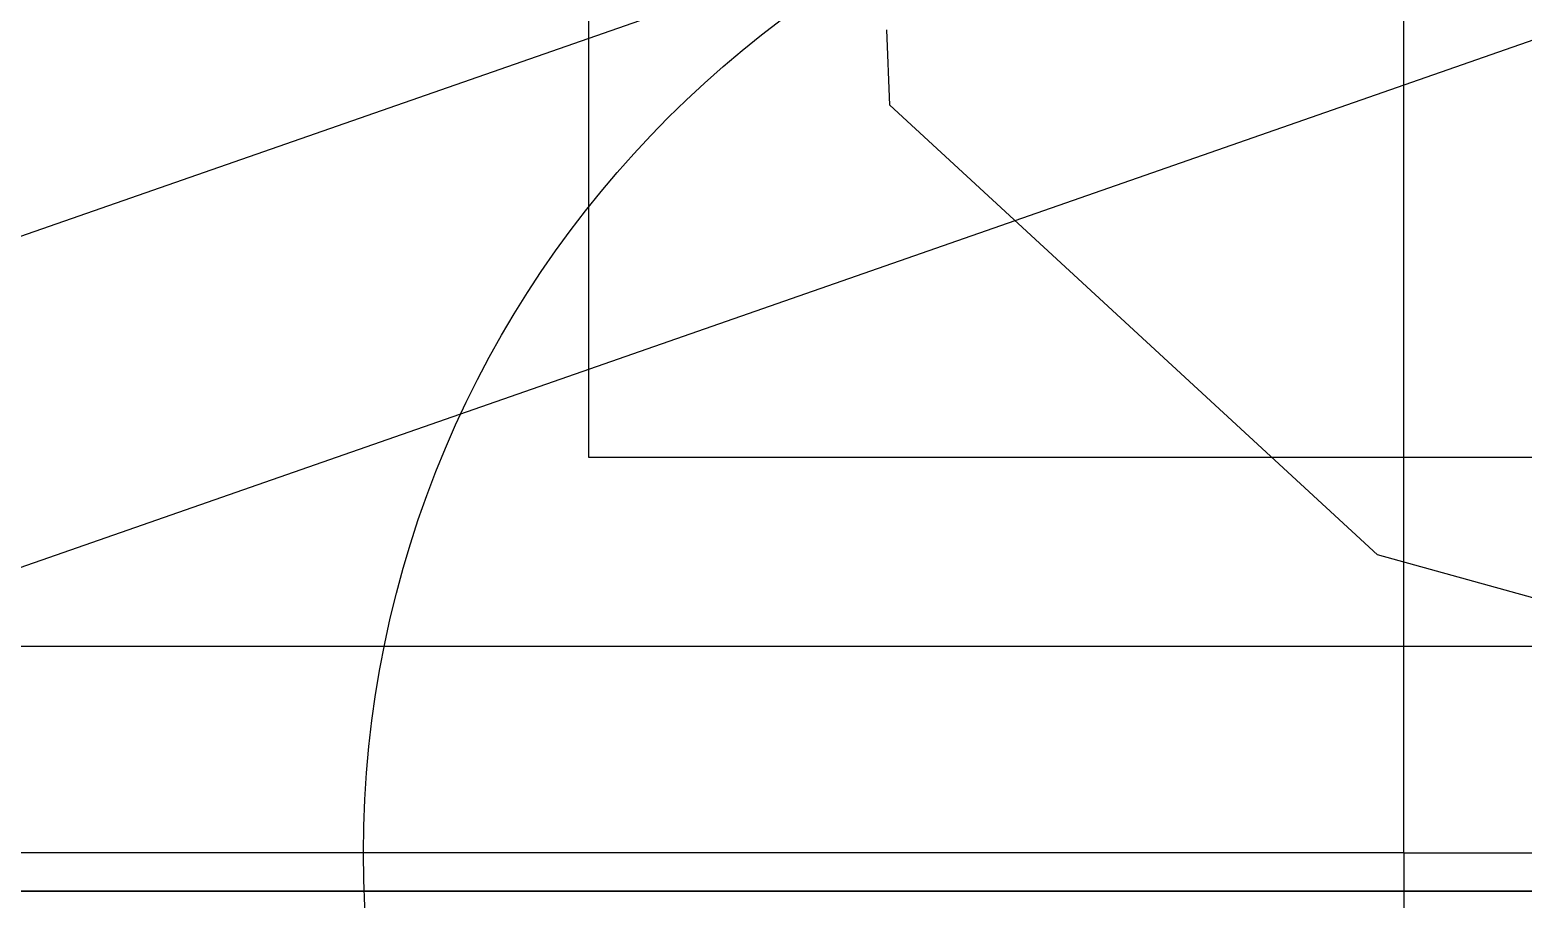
# Model space of a CAD drawing. Extents: x -381 to 213, y -63 to 250.
# Drawn here: x -71.433 to -67.126, y 29.94 to 32.447 of the extents above; entities that cross this region are included whole.
import ezdxf

# ---------------------------------------------------------------- set-up
doc = ezdxf.new("R2010")
doc.units = 0
doc.header["$MEASUREMENT"] = 0
for name, pattern in [('K5LT65535', [0]), ('K5LT_AXLED', [19.5, 15, -1.5, 1.5, -1.5]), ('K5LT_BASIC', [0])]:
    doc.linetypes.add(name, pattern=pattern)
doc.layers.add('Системный слой', color=7, linetype='Continuous')

# ---------------------------------------------------------------- blocks, each defined once
blk = doc.blocks.new('*U')
at = {"layer": 'Системный слой', "color": 5, "linetype": 'K5LT_BASIC'}
for p, q in [((-120.6489, 31.8058), (-120.6489, 24.3058)), ((-120.6489, 24.3058), (-115.6489, 24.3058)), ((27.5627, 3.4902), (27.5545, 3.707)), ((27.5627, 3.4902), (27.5545, 3.707)), ((42.6169, 1.9283), (9.1669, 1.9283)), ((156.1703, 1.2227), (-168.8297, 1.2227)), ((-46.6221, 1.2227), (33.3779, 1.2227))]:
    blk.add_line(p, q, dxfattribs=at)
at = {"layer": 'Системный слой', "color": 30, "linetype": 'K5LT_AXLED'}
for q in [(29.0451, 22.3327), (29.0451, 15.8327), (29.0451, 11.1327), (8.0451, 1.3327), (14.5451, 1.3327), (19.2451, 1.3327), (50.0451, 1.3327), (29.0451, -19.6673), (38.8451, 1.3327), (29.0451, -8.4673), (43.5451, 1.3327), (29.0451, -13.1673)]:
    blk.add_line((29.0451, 1.3327), q, dxfattribs=at)
at = {"layer": 'Системный слой', "color": 5, "linetype": 'K5LT_BASIC'}
blk.add_lwpolyline([(31.6431, 1.4523), (28.9694, 2.1925), (27.5627, 3.4902)], dxfattribs=at)
blk.add_lwpolyline([(31.6431, 1.4523), (28.9694, 2.1925), (27.5627, 3.4902)], dxfattribs=at)
blk = doc.blocks.new('*F')
at = {"layer": 'Системный слой', "color": 5, "linetype": 'K5LT65535'}
blk.add_lwpolyline([(-51.1017, 49.7605), (-128.2335, 22.8696), (-130.1116, 20.4294), (-130.1116, 14.0655), (-53.8769, 14.0655), (-43.8287, 42.3918), (-43.8287, 45.9326)], dxfattribs=at)
at = {"layer": 'Системный слой', "color": 5, "linetype": 'K5LT_BASIC'}
for centre, radius in [((94.0125, 5.9815), 62.5341), ((94.0125, 5.9815), 62.5341), ((29.0451, 1.3327), 19), ((29.0451, 1.3327), 9.25), ((29.0451, 1.3327), 7.8), ((29.0451, 1.3327), 3)]:
    blk.add_circle(centre, radius, dxfattribs=at)
at = {"layer": 'Системный слой'}
blk.add_blockref('*U', (0, 0), dxfattribs=at)
blk.add_blockref('*U', (0, 0), dxfattribs=at)
blk.add_blockref('*U', (0, 0), dxfattribs=at)
blk.add_blockref('*U', (0, 0), dxfattribs=at)
blk.add_blockref('*U', (0, 0), dxfattribs=at)
blk.add_blockref('*U', (0, 0), dxfattribs=at)
blk.add_blockref('*U', (0, 0), dxfattribs=at)
blk.add_blockref('*U', (0, 0), dxfattribs=at)
blk.add_blockref('*U', (0, 0), dxfattribs=at)
blk.add_blockref('*U', (0, 0), dxfattribs=at)
blk.add_blockref('*U', (0, 0), dxfattribs=at)
blk.add_blockref('*U', (0, 0), dxfattribs=at)
blk.add_blockref('*U', (0, 0), dxfattribs=at)
blk.add_blockref('*U', (0, 0), dxfattribs=at)
blk.add_blockref('*U', (0, 0), dxfattribs=at)
blk.add_blockref('*U', (0, 0), dxfattribs=at)
blk.add_blockref('*U', (0, 0), dxfattribs=at)
blk.add_blockref('*U', (0, 0), dxfattribs=at)
blk.add_blockref('*U', (0, 0), dxfattribs=at)
blk.add_blockref('*U', (0, 0), dxfattribs=at)
blk.add_blockref('*U', (0, 0), dxfattribs=at)
blk.add_blockref('*U', (0, 0), dxfattribs=at)
blk.add_blockref('*U', (0, 0), dxfattribs=at)
blk.add_blockref('*U', (0, 0), dxfattribs=at)
blk.add_blockref('*U', (0, 0), dxfattribs=at)
blk.add_blockref('*U', (0, 0), dxfattribs=at)
blk.add_blockref('*U', (0, 0), dxfattribs=at)
blk.add_blockref('*U', (0, 0), dxfattribs=at)
blk.add_blockref('*U', (0, 0), dxfattribs=at)
blk.add_blockref('*U', (0, 0), dxfattribs=at)
blk.add_blockref('*U', (0, 0), dxfattribs=at)
blk.add_blockref('*U', (0, 0), dxfattribs=at)
blk.add_blockref('*U', (0, 0), dxfattribs=at)
blk.add_blockref('*U', (0, 0), dxfattribs=at)
blk.add_blockref('*U', (0, 0), dxfattribs=at)
blk.add_blockref('*U', (0, 0), dxfattribs=at)
blk.add_blockref('*U', (0, 0), dxfattribs=at)
blk.add_blockref('*U', (0, 0), dxfattribs=at)
blk.add_blockref('*U', (0, 0), dxfattribs=at)
blk.add_blockref('*U', (0, 0), dxfattribs=at)
blk.add_blockref('*U', (0, 0), dxfattribs=at)
blk.add_blockref('*U', (0, 0), dxfattribs=at)
blk.add_blockref('*U', (0, 0), dxfattribs=at)
blk.add_blockref('*U', (0, 0), dxfattribs=at)
blk.add_blockref('*U', (0, 0), dxfattribs=at)
blk.add_blockref('*U', (0, 0), dxfattribs=at)
blk.add_blockref('*U', (0, 0), dxfattribs=at)
blk.add_blockref('*U', (0, 0), dxfattribs=at)
blk.add_blockref('*U', (0, 0), dxfattribs=at)
blk.add_blockref('*U', (0, 0), dxfattribs=at)
blk.add_blockref('*U', (0, 0), dxfattribs=at)
blk.add_blockref('*U', (0, 0), dxfattribs=at)
blk.add_blockref('*U', (0, 0), dxfattribs=at)
blk.add_blockref('*U', (0, 0), dxfattribs=at)
blk.add_blockref('*U', (0, 0), dxfattribs=at)
blk.add_blockref('*U', (0, 0), dxfattribs=at)
blk.add_blockref('*U', (0, 0), dxfattribs=at)
blk.add_blockref('*U', (0, 0), dxfattribs=at)
blk.add_blockref('*U', (0, 0), dxfattribs=at)
blk.add_blockref('*U', (0, 0), dxfattribs=at)
blk.add_blockref('*U', (0, 0), dxfattribs=at)
blk.add_blockref('*U', (0, 0), dxfattribs=at)
blk.add_blockref('*U', (0, 0), dxfattribs=at)
blk.add_blockref('*U', (0, 0), dxfattribs=at)
blk.add_blockref('*U', (0, 0), dxfattribs=at)
blk.add_blockref('*U', (0, 0), dxfattribs=at)
blk.add_blockref('*U', (0, 0), dxfattribs=at)
blk.add_blockref('*U', (0, 0), dxfattribs=at)
blk.add_blockref('*U', (0, 0), dxfattribs=at)
blk.add_blockref('*U', (0, 0), dxfattribs=at)
blk.add_blockref('*U', (0, 0), dxfattribs=at)
blk.add_blockref('*U', (0, 0), dxfattribs=at)
blk.add_blockref('*U', (0, 0), dxfattribs=at)
blk.add_blockref('*U', (0, 0), dxfattribs=at)
blk.add_blockref('*U', (0, 0), dxfattribs=at)
blk.add_blockref('*U', (0, 0), dxfattribs=at)
blk.add_blockref('*U', (0, 0), dxfattribs=at)
blk.add_blockref('*U', (0, 0), dxfattribs=at)
blk.add_blockref('*U', (0, 0), dxfattribs=at)
blk.add_blockref('*U', (0, 0), dxfattribs=at)
blk.add_blockref('*U', (0, 0), dxfattribs=at)
blk.add_blockref('*U', (0, 0), dxfattribs=at)
blk.add_blockref('*U', (0, 0), dxfattribs=at)
blk.add_blockref('*U', (0, 0), dxfattribs=at)
blk.add_blockref('*U', (0, 0), dxfattribs=at)
blk.add_blockref('*U', (0, 0), dxfattribs=at)
blk.add_blockref('*U', (0, 0), dxfattribs=at)
blk.add_blockref('*U', (0, 0), dxfattribs=at)
blk.add_blockref('*U', (0, 0), dxfattribs=at)
blk.add_blockref('*U', (0, 0), dxfattribs=at)
blk.add_blockref('*U', (0, 0), dxfattribs=at)
blk.add_blockref('*U', (0, 0), dxfattribs=at)
blk.add_blockref('*U', (0, 0), dxfattribs=at)
blk.add_blockref('*U', (0, 0), dxfattribs=at)
blk.add_blockref('*U', (0, 0), dxfattribs=at)
blk.add_blockref('*U', (0, 0), dxfattribs=at)
blk.add_blockref('*U', (0, 0), dxfattribs=at)
blk.add_blockref('*U', (0, 0), dxfattribs=at)
blk.add_blockref('*U', (0, 0), dxfattribs=at)
blk.add_blockref('*U', (0, 0), dxfattribs=at)
blk.add_blockref('*U', (0, 0), dxfattribs=at)
blk.add_blockref('*U', (0, 0), dxfattribs=at)
blk.add_blockref('*U', (0, 0), dxfattribs=at)
blk.add_blockref('*U', (0, 0), dxfattribs=at)
blk.add_blockref('*U', (0, 0), dxfattribs=at)
blk.add_blockref('*U', (0, 0), dxfattribs=at)
blk.add_blockref('*U', (0, 0), dxfattribs=at)
blk.add_blockref('*U', (0, 0), dxfattribs=at)
blk.add_blockref('*U', (0, 0), dxfattribs=at)
blk.add_blockref('*U', (0, 0), dxfattribs=at)
blk.add_blockref('*U', (0, 0), dxfattribs=at)
blk.add_blockref('*U', (0, 0), dxfattribs=at)
blk.add_blockref('*U', (0, 0), dxfattribs=at)
blk.add_blockref('*U', (0, 0), dxfattribs=at)
blk.add_blockref('*U', (0, 0), dxfattribs=at)
blk.add_blockref('*U', (0, 0), dxfattribs=at)
blk.add_blockref('*U', (0, 0), dxfattribs=at)
blk.add_blockref('*U', (0, 0), dxfattribs=at)
blk.add_blockref('*U', (0, 0), dxfattribs=at)
blk.add_blockref('*U', (0, 0), dxfattribs=at)
blk.add_blockref('*U', (0, 0), dxfattribs=at)
blk.add_blockref('*U', (0, 0), dxfattribs=at)
blk.add_blockref('*U', (0, 0), dxfattribs=at)
blk.add_blockref('*U', (0, 0), dxfattribs=at)
blk.add_blockref('*U', (0, 0), dxfattribs=at)
blk.add_blockref('*U', (0, 0), dxfattribs=at)
blk.add_blockref('*U', (0, 0), dxfattribs=at)
blk.add_blockref('*U', (0, 0), dxfattribs=at)
blk.add_blockref('*U', (0, 0), dxfattribs=at)
blk.add_blockref('*U', (0, 0), dxfattribs=at)
blk.add_blockref('*U', (0, 0), dxfattribs=at)
blk.add_blockref('*U', (0, 0), dxfattribs=at)
blk.add_blockref('*U', (0, 0), dxfattribs=at)
blk.add_blockref('*U', (0, 0), dxfattribs=at)
blk.add_blockref('*U', (0, 0), dxfattribs=at)
blk.add_blockref('*U', (0, 0), dxfattribs=at)
blk.add_blockref('*U', (0, 0), dxfattribs=at)
blk.add_blockref('*U', (0, 0), dxfattribs=at)
blk.add_blockref('*U', (0, 0), dxfattribs=at)
blk.add_blockref('*U', (0, 0), dxfattribs=at)
blk.add_blockref('*U', (0, 0), dxfattribs=at)
blk.add_blockref('*U', (0, 0), dxfattribs=at)
blk.add_blockref('*U', (0, 0), dxfattribs=at)
blk.add_blockref('*U', (0, 0), dxfattribs=at)
blk.add_blockref('*U', (0, 0), dxfattribs=at)
blk.add_blockref('*U', (0, 0), dxfattribs=at)
blk.add_blockref('*U', (0, 0), dxfattribs=at)
blk.add_blockref('*U', (0, 0), dxfattribs=at)
blk.add_blockref('*U', (0, 0), dxfattribs=at)
blk.add_blockref('*U', (0, 0), dxfattribs=at)
blk.add_blockref('*U', (0, 0), dxfattribs=at)
blk.add_blockref('*U', (0, 0), dxfattribs=at)
blk.add_blockref('*U', (0, 0), dxfattribs=at)
blk.add_blockref('*U', (0, 0), dxfattribs=at)
blk.add_blockref('*U', (0, 0), dxfattribs=at)
blk.add_blockref('*U', (0, 0), dxfattribs=at)
blk.add_blockref('*U', (0, 0), dxfattribs=at)
blk.add_blockref('*U', (0, 0), dxfattribs=at)
blk.add_blockref('*U', (0, 0), dxfattribs=at)
blk.add_blockref('*U', (0, 0), dxfattribs=at)
blk.add_blockref('*U', (0, 0), dxfattribs=at)
blk.add_blockref('*U', (0, 0), dxfattribs=at)
blk.add_blockref('*U', (0, 0), dxfattribs=at)
blk.add_blockref('*U', (0, 0), dxfattribs=at)
blk.add_blockref('*U', (0, 0), dxfattribs=at)
blk.add_blockref('*U', (0, 0), dxfattribs=at)
blk.add_blockref('*U', (0, 0), dxfattribs=at)
blk.add_blockref('*U', (0, 0), dxfattribs=at)
blk.add_blockref('*U', (0, 0), dxfattribs=at)
blk.add_blockref('*U', (0, 0), dxfattribs=at)
blk.add_blockref('*U', (0, 0), dxfattribs=at)
blk.add_blockref('*U', (0, 0), dxfattribs=at)
blk.add_blockref('*U', (0, 0), dxfattribs=at)
blk.add_blockref('*U', (0, 0), dxfattribs=at)
blk.add_blockref('*U', (0, 0), dxfattribs=at)
blk.add_blockref('*U', (0, 0), dxfattribs=at)
blk.add_blockref('*U', (0, 0), dxfattribs=at)
blk.add_blockref('*U', (0, 0), dxfattribs=at)
blk.add_blockref('*U', (0, 0), dxfattribs=at)
blk.add_blockref('*U', (0, 0), dxfattribs=at)
blk.add_blockref('*U', (0, 0), dxfattribs=at)
blk.add_blockref('*U', (0, 0), dxfattribs=at)
blk.add_blockref('*U', (0, 0), dxfattribs=at)
blk.add_blockref('*U', (0, 0), dxfattribs=at)
blk.add_blockref('*U', (0, 0), dxfattribs=at)
blk.add_blockref('*U', (0, 0), dxfattribs=at)
blk.add_blockref('*U', (0, 0), dxfattribs=at)
blk.add_blockref('*U', (0, 0), dxfattribs=at)
blk.add_blockref('*U', (0, 0), dxfattribs=at)
blk.add_blockref('*U', (0, 0), dxfattribs=at)
blk.add_blockref('*U', (0, 0), dxfattribs=at)
blk.add_blockref('*U', (0, 0), dxfattribs=at)
blk.add_blockref('*U', (0, 0), dxfattribs=at)
blk.add_blockref('*U', (0, 0), dxfattribs=at)
blk.add_blockref('*U', (0, 0), dxfattribs=at)
blk.add_blockref('*U', (0, 0), dxfattribs=at)
blk.add_blockref('*U', (0, 0), dxfattribs=at)
blk.add_blockref('*U', (0, 0), dxfattribs=at)
blk.add_blockref('*U', (0, 0), dxfattribs=at)
blk.add_blockref('*U', (0, 0), dxfattribs=at)
blk.add_blockref('*U', (0, 0), dxfattribs=at)
blk.add_blockref('*U', (0, 0), dxfattribs=at)
blk.add_blockref('*U', (0, 0), dxfattribs=at)
blk.add_blockref('*U', (0, 0), dxfattribs=at)
blk.add_blockref('*U', (0, 0), dxfattribs=at)
blk.add_blockref('*U', (0, 0), dxfattribs=at)
blk.add_blockref('*U', (0, 0), dxfattribs=at)

msp = doc.modelspace()

# ---------------------------------------------------------------- block references
at = {"layer": 'Системный слой'}
for p in [(-96.5151, 28.7405), (50.8279, 6.9091), (-212.0681, 6.6367), (42.0749, 2.903)]:
    msp.add_blockref('*F', p, dxfattribs=at)

doc.saveas('drawing.dxf')
